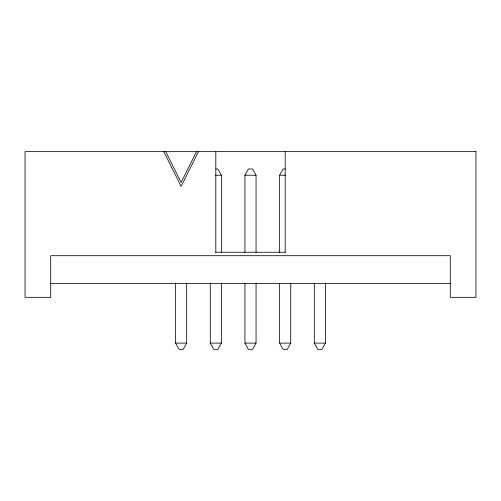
<?xml version="1.0" encoding="UTF-8"?>
<svg xmlns="http://www.w3.org/2000/svg" width="501" height="501" viewBox="0 0 501 501"><rect width="100%" height="100%" fill="white"/><g stroke="black" fill="none" stroke-linecap="round" stroke-linejoin="round"><path stroke-width="0.75" d="M196.536 151.646L181.13 182.458L165.725 151.646M198.471 151.646L181.13 186.334L163.789 151.646M244.951 252.491L244.951 175.237L248.421 168.994L252.579 168.994L256.049 175.237L256.049 252.491M279.633 252.491L279.633 175.237L283.103 168.994L285.182 168.994M186.679 283.66L186.679 343.11L183.209 349.354L179.051 349.354L175.582 343.11L175.582 282.984M221.367 283.66L221.367 343.11L217.897 349.354L213.733 349.354L210.263 343.11L210.263 283.66M256.049 283.66L256.049 343.11L252.579 349.354L248.421 349.354L244.951 343.11L244.951 283.66M290.737 283.66L290.737 343.11L287.267 349.354L283.103 349.354L279.633 343.11L279.633 283.66M325.418 282.984L325.418 343.11L321.949 349.354L317.791 349.354L314.321 343.11L314.321 283.66M215.818 168.994L217.897 168.994L221.367 175.237L221.367 252.491M215.443 175.237L221.367 175.237M244.951 175.237L256.049 175.237M279.633 175.237L285.557 175.237M215.443 252.235L285.557 252.235M50.714 283.453L450.286 283.453M175.582 343.11L186.679 343.11M210.263 343.11L221.367 343.11M244.951 343.11L256.049 343.11M279.633 343.11L290.737 343.11M314.321 343.11L325.418 343.11M285.182 151.646L285.182 252.235M215.818 151.646L215.818 252.235M475.95 151.646L25.05 151.646L25.05 297.325L50.714 297.325L50.714 255.704L450.286 255.704L450.286 297.325L475.95 297.325L475.95 151.646"/></g></svg>
